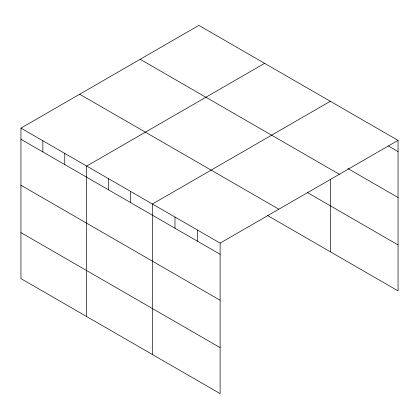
<?xml version="1.0" encoding="UTF-8"?>
<svg xmlns="http://www.w3.org/2000/svg" width="419" height="419" viewBox="0 0 419 419"><rect width="100%" height="100%" fill="white"/><g stroke="black" fill="none" stroke-linecap="round" stroke-linejoin="round"><path stroke-width="0.63" d="M220.122 300.255L220.122 243.114L20.95 128.12L20.95 278.614L220.122 393.603L220.122 300.255L20.95 185.266M267.416 215.455L398.05 290.88L398.05 140.386L198.878 25.397L20.95 128.12M264.604 63.342L86.675 166.071L86.675 316.56M330.329 101.288L152.401 204.016L152.401 354.505M220.122 243.114L398.05 140.386M388.455 146.016L398.05 151.552M347.828 168.532L398.05 197.532M140.161 59.294L339.332 174.288M307.3 192.504L398.05 244.9M79.668 94.223L278.839 209.212M20.95 139.291L220.122 254.281M20.95 232.639L220.122 347.629M330.334 179.201L330.334 251.782M197.548 230.078L197.548 241.25M174.974 217.047L174.974 228.214M130.492 191.368L130.492 202.534M108.584 178.719L108.584 189.886M64.767 153.422L64.767 164.588M42.858 140.768L42.858 151.94"/></g></svg>
